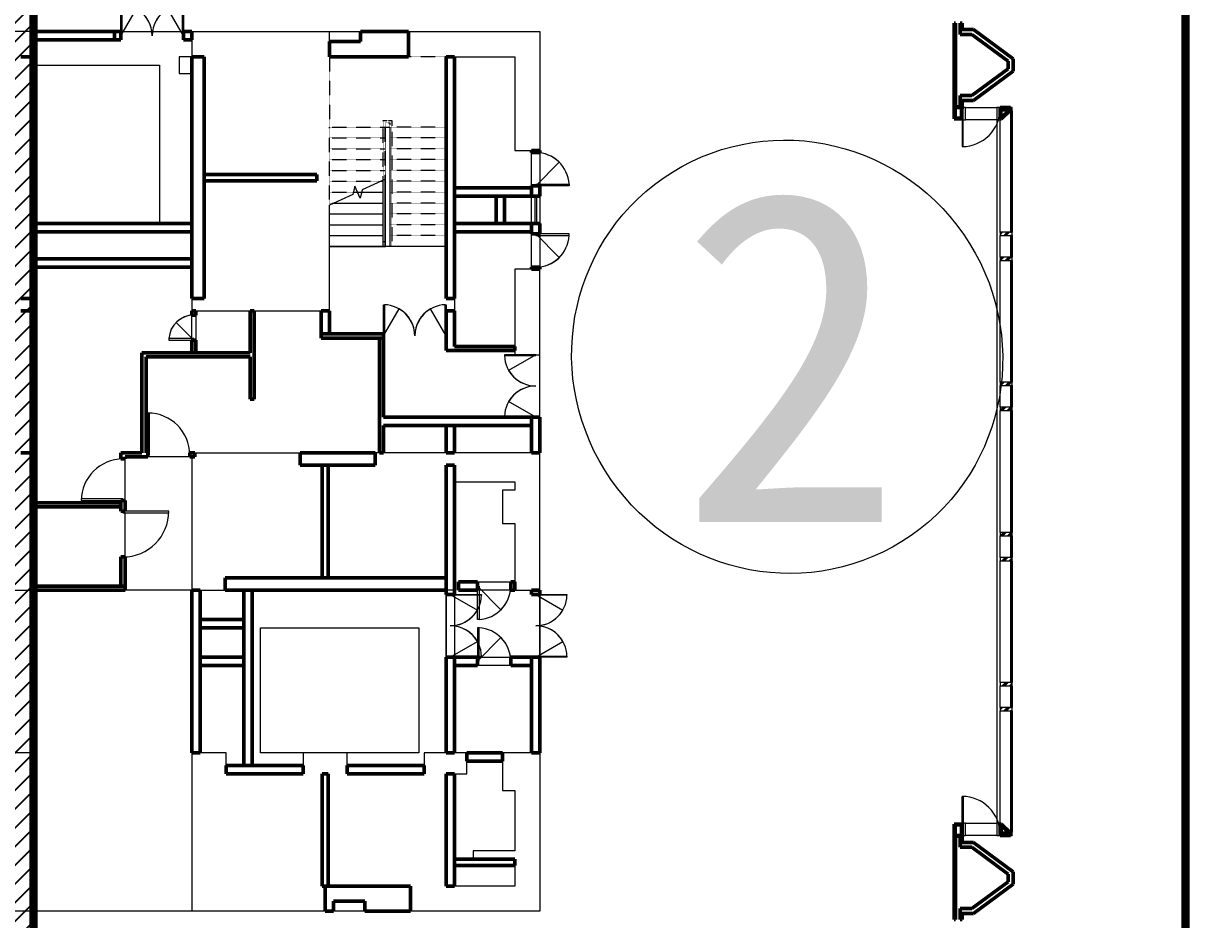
# Model space of a CAD drawing. Header units: millimetres. Extents: x 8533 to 398112, y -117646 to 105276.
# Drawn here: x 33070 to 61045, y -44771 to -23270 of the extents above; entities that cross this region are included whole.
import ezdxf

# ---------------------------------------------------------------- set-up
doc = ezdxf.new("R2010")
doc.units = ezdxf.units.MM
doc.linetypes.add('DASH', pattern=[0.35, 0.25, -0.1])
doc.linetypes.add('架空线', pattern=[3.97, 2.38, -1.59])
for name, color, linetype, lineweight in [('A-DOOR', 31, 'Continuous', 13), ('A-FLOR', 192, 'Continuous', 13), ('A-FLOR-HRAL', 11, 'Continuous', 13), ('A-GENM', 13, 'Continuous', 13), ('A-GLAZ', 151, 'Continuous', 13), ('A-GLAZ-CURT', 52, 'Continuous', 13), ('A-GLAZ-CWMG', 51, 'Continuous', 13), ('A-text', 7, 'Continuous', 13), ('A-WALL', 113, 'Continuous', 13), ('S-STRS', 31, 'Continuous', 13), ('S-STRS-MBND', 31, '架空线', 13)]:
    doc.layers.add(name, color=color, linetype=linetype, lineweight=lineweight)

# ---------------------------------------------------------------- blocks, each defined once
blk = doc.blocks.new('防火门A-双扇1 - 双扇防火门-FM甲1523MW-1598112-10F_ARC_46_000_')
at = {"layer": 'A-GENM'}
for p, q in [((-730, 0), (-750, 0)), ((-750, 0), (-750, -750)), ((-750, 0), (-375, -650)), ((-730, -750), (-730, 0)), ((750, 0), (375, -650)), ((750, 0), (730, 0)), ((730, 0), (730, -750)), ((-750, -750), (-730, -750)), ((730, -750), (750, -750))]:
    blk.add_line(p, q, dxfattribs=at)
for centre, start, end in [((-750, 0), 271.5281, 0), ((-750, 0), 300, 0), ((750, 0), 180, 268.4719), ((750, 0), 180, 240)]:
    blk.add_arc(centre, 750, start, end, dxfattribs=at)
blk = doc.blocks.new('防火门A-单扇1 - 单扇防火门-FM甲0821BXG-1807686-10F_ARC_46_000_')
at = {"layer": 'A-GENM'}
for p, q in [((400, 0), (-166, 566)), ((360, 0), (360, 800)), ((360, 800), (400, 800)), ((400, 800), (400, 100)), ((400, 0), (360, 0))]:
    blk.add_line(p, q, dxfattribs=at)
for start in [92.866, 135]:
    blk.add_arc((400, 0), 800, start, 180, dxfattribs=at)
blk = doc.blocks.new('防火门A-单扇1 - 单扇防火门-FM甲0821BXG-1808280-10F_ARC_46_000_')
at = {"layer": 'A-GENM'}
for p, q in [((400, 0), (-166, -566)), ((400, 0), (360, 0)), ((360, 0), (360, -800)), ((400, -800), (400, -100)), ((360, -800), (400, -800))]:
    blk.add_line(p, q, dxfattribs=at)
for end in [267.134, 225]:
    blk.add_arc((400, 0), 800, 180, end, dxfattribs=at)
blk = doc.blocks.new('防火门A-双扇1 - 双扇防火门-FM甲1522BXG-1903011-10F_ARC_46_000_')
at = {"layer": 'A-GENM'}
for p, q in [((-750, 50), (-750, 750)), ((-750, 750), (-730, 750)), ((-750, 0), (-375, 650)), ((-730, 750), (-730, 0)), ((750, 0), (375, 650)), ((730, 0), (730, 750)), ((730, 750), (750, 750)), ((750, 750), (750, 600)), ((-730, 0), (-750, 0)), ((750, 0), (730, 0))]:
    blk.add_line(p, q, dxfattribs=at)
for centre, start, end in [((-750, 0), 0, 88.4719), ((-750, 0), 0, 60), ((750, 0), 91.5281, 180), ((750, 0), 120, 180)]:
    blk.add_arc(centre, 750, start, end, dxfattribs=at)
blk = doc.blocks.new('大门构件2 - 大门构件-1944663-10F_ARC_46_000_')
at = {"layer": 'A-WALL', "lineweight": 50}
for p, q in [((55430, -23270), (55400, -23270)), ((55400, -23270), (55400, -25270)), ((55430, -25270), (55430, -23270)), ((55590, -23270), (55540, -23270)), ((55540, -23270), (55540, -23535)), ((55590, -23420), (55590, -23270)), ((55860, -23420), (55590, -23420)), ((56810, -24120), (55860, -23420)), ((55540, -23535), (55822, -23535)), ((55822, -23535), (56695, -24178)), ((56695, -24178), (56695, -24362)), ((56810, -24420), (56810, -24120)), ((56695, -24362), (55819, -25005)), ((55859, -25120), (56810, -24420)), ((55819, -25005), (55539, -25005)), ((55539, -25005), (55539, -25270)), ((55589, -25270), (55589, -25120)), ((55589, -25120), (55859, -25120)), ((55400, -25270), (55430, -25270)), ((55539, -25270), (55589, -25270)), ((55430, -42770), (55400, -42770)), ((55400, -42770), (55400, -44770)), ((55430, -44770), (55430, -42770)), ((55590, -42770), (55540, -42770)), ((55540, -42770), (55540, -43035)), ((55590, -42920), (55590, -42770)), ((55540, -43035), (55822, -43035)), ((55860, -42920), (55590, -42920)), ((55822, -43035), (56695, -43678)), ((56810, -43620), (55860, -42920)), ((56810, -43920), (56810, -43620)), ((56695, -43862), (55819, -44505)), ((55859, -44620), (56810, -43920)), ((56695, -43678), (56695, -43862)), ((55819, -44505), (55539, -44505)), ((55539, -44505), (55539, -44770)), ((55589, -44770), (55589, -44620)), ((55589, -44620), (55859, -44620)), ((55400, -44770), (55430, -44770)), ((55539, -44770), (55589, -44770))]:
    blk.add_line(p, q, dxfattribs=at)
blk = doc.blocks.new('防火门A-单扇1 - 单扇防火门-FM甲0822KQ-1950908-10F_ARC_46_000_')
at = {"layer": 'A-GENM'}
for p, q in [((400, 0), (-166, 566)), ((360, 0), (360, 800)), ((360, 800), (400, 800)), ((400, 800), (400, 100)), ((400, 0), (360, 0))]:
    blk.add_line(p, q, dxfattribs=at)
for start in [92.866, 135]:
    blk.add_arc((400, 0), 800, start, 180, dxfattribs=at)
blk = doc.blocks.new('防火门A-单扇1 - 单扇防火门-FM甲0622BXG-1963018-10F_ARC_46_000_')
at = {"layer": 'A-GENM'}
for p, q in [((300, 0), (-124, -424)), ((300, 0), (260, 0)), ((260, 0), (260, -600)), ((300, -600), (300, -50)), ((260, -600), (300, -600))]:
    blk.add_line(p, q, dxfattribs=at)
for end in [266.1774, 225]:
    blk.add_arc((300, 0), 600, 180, end, dxfattribs=at)
blk = doc.blocks.new('四趟百叶窗-角度可变 - BC06a34-1786770-10F_ARC_46_000_')
at = {"layer": 'A-GLAZ', "lineweight": 50}
for p, q in [((-325, 0), (-325, 200)), ((325, 200), (325, 0))]:
    blk.add_line(p, q, dxfattribs=at)
at = {"layer": 'A-GLAZ'}
for p, q in [((-325, 200), (325, 200)), ((-325, 120), (325, 120)), ((-325, 80), (325, 80)), ((325, 0), (-325, 0))]:
    blk.add_line(p, q, dxfattribs=at)
blk = doc.blocks.new('G2 - G26-1945658-10F_ARC_46_000_')
at = {"layer": 'A-WALL', "lineweight": 50}
for p, q in [((55400, -25271), (55400, -25562)), ((55590, -25271), (55400, -25271)), ((55420, -25291), (55570, -25291)), ((55420, -25542), (55420, -25291)), ((55570, -25291), (55570, -25542)), ((55590, -25318), (55590, -25271)), ((56499, -25290), (56499, -25562)), ((56744, -25290), (56499, -25290)), ((56519, -25548), (56519, -25331)), ((56519, -25331), (56724, -25331)), ((56724, -25343), (56519, -25548)), ((56533, -25562), (56744, -25352)), ((56724, -25331), (56724, -25343)), ((56744, -25352), (56744, -25290)), ((55400, -25562), (55590, -25562)), ((55570, -25542), (55420, -25542)), ((56499, -25562), (56533, -25562)), ((55400, -42479), (55400, -42770)), ((55590, -42479), (55400, -42479)), ((55420, -42750), (55420, -42499)), ((55420, -42499), (55570, -42499)), ((55570, -42499), (55570, -42750)), ((56500, -42480), (56500, -42750)), ((56534, -42480), (56500, -42480)), ((56520, -42494), (56725, -42699)), ((56520, -42730), (56520, -42494)), ((56745, -42691), (56534, -42480)), ((55400, -42770), (55590, -42770)), ((55570, -42750), (55420, -42750)), ((55590, -42770), (55590, -42722)), ((56500, -42750), (56745, -42750)), ((56725, -42730), (56520, -42730)), ((56725, -42699), (56725, -42730)), ((56745, -42750), (56745, -42691))]:
    blk.add_line(p, q, dxfattribs=at)
blk = doc.blocks.new('系统嵌板 - 玻璃-1965189-10F_ARC_46_000_')
at = {"layer": 'A-GLAZ-CURT'}
h = blk.add_hatch(dxfattribs=at)
h.set_pattern_fill('FP_11', color=256, style=0, pattern_type=2)
h.set_pattern_definition([(90, (-26825.57, -56762.36), (-100, 6e-15), [])])
h.paths.add_polyline_path([(1455, -13), (1455, 12), (-1455, 12), (-1455, -13), (981, -13)], flags=0)
at = {"layer": 'A-GLAZ-CURT', "lineweight": 18}
for p, q in [((1455, 12), (-1455, 12)), ((-1455, 12), (-1455, -13)), ((1455, -13), (1455, 12)), ((-1455, -13), (1455, -13))]:
    blk.add_line(p, q, dxfattribs=at)
blk = doc.blocks.new('窗嵌板_上悬无框铝窗 - 窗嵌板_上悬无框铝窗-1965196-10F_ARC_46_000_')
at = {"layer": 'A-GLAZ'}
for p, q in [((260, 12.5), (-260, 12.5)), ((-260, 12.5), (-260, -12.5)), ((260, -12.5), (260, 12.5)), ((-260, -12.5), (260, -12.5))]:
    blk.add_line(p, q, dxfattribs=at)
blk = doc.blocks.new('系统嵌板 - 玻璃-1965094-10F_ARC_46_000_')
at = {"layer": 'A-GLAZ-CURT'}
h = blk.add_hatch(dxfattribs=at)
h.set_pattern_fill('FP_12', color=256, style=0, pattern_type=2)
h.set_pattern_definition([(90, (-30420.72, -56762.36), (-100, 6e-15), [])])
h.paths.add_polyline_path([(1460, 12.5), (-1460, 12.5), (-1460, -12.5), (1460, -12.5)], flags=0)
at = {"layer": 'A-GLAZ-CURT', "lineweight": 18}
for p, q in [((1460, 12.5), (-1460, 12.5)), ((-1460, 12.5), (-1460, -12.5)), ((1460, -12.5), (1460, 12.5)), ((-1460, -12.5), (1460, -12.5))]:
    blk.add_line(p, q, dxfattribs=at)
blk = doc.blocks.new('系统嵌板 - 玻璃-V11-10F_ARC_46_000_')
at = {"layer": 'A-GLAZ-CURT'}
h = blk.add_hatch(dxfattribs=at)
h.set_pattern_fill('FP_13', color=256, style=0, pattern_type=2)
h.set_pattern_definition([(90, (-34020.72, -56762.36), (-100, 6e-15), [])])
h.paths.add_polyline_path([(1460, -13), (1460, 12), (-1460, 12), (-1460, -13), (333, -13)], flags=0)
at = {"layer": 'A-GLAZ-CURT', "lineweight": 18}
for p, q in [((1460, 12), (-1460, 12)), ((-1460, 12), (-1460, -13)), ((1460, -13), (1460, 12)), ((-1460, -13), (1460, -13))]:
    blk.add_line(p, q, dxfattribs=at)
blk = doc.blocks.new('系统嵌板 - 玻璃-V12-10F_ARC_46_000_')
at = {"layer": 'A-GLAZ-CURT'}
h = blk.add_hatch(dxfattribs=at)
h.set_pattern_fill('FP_14', color=256, style=0, pattern_type=2)
h.set_pattern_definition([(90, (-37620.72, -56762.36), (-100, 6e-15), [])])
h.paths.add_polyline_path([(1460, 12.5), (-1460, 12.5), (-1460, -12.5), (1460, -12.5)], flags=0)
at = {"layer": 'A-GLAZ-CURT', "lineweight": 18}
for p, q in [((1460, 12.5), (-1460, 12.5)), ((-1460, 12.5), (-1460, -12.5)), ((1460, -12.5), (1460, 12.5)), ((-1460, -12.5), (1460, -12.5))]:
    blk.add_line(p, q, dxfattribs=at)
blk = doc.blocks.new('系统嵌板 - 玻璃-1965191-10F_ARC_46_000_')
at = {"layer": 'A-GLAZ-CURT'}
h = blk.add_hatch(dxfattribs=at)
h.set_pattern_fill('FP_15', color=256, style=0, pattern_type=2)
h.set_pattern_definition([(90, (-41215.7, -56762.36), (-100, 6e-15), [])])
h.paths.add_polyline_path([(1455, -12), (1455, 12), (-1455, 12), (-1455, -12), (1264, -12)], flags=0)
at = {"layer": 'A-GLAZ-CURT', "lineweight": 18}
for p, q in [((1455, 12), (-1455, 12)), ((-1455, 12), (-1455, -12)), ((1455, -12), (1455, 12)), ((-1455, -12), (1455, -12))]:
    blk.add_line(p, q, dxfattribs=at)
blk = doc.blocks.new('矩形竖梃 - 80 x 292-1965099-10F_ARC_46_000_')
at = {"layer": 'A-GLAZ-CWMG'}
h = blk.add_hatch(dxfattribs=at)
h.set_pattern_fill('FP_16', color=256, style=0, pattern_type=2)
h.set_pattern_definition([(315, (25290.43, 56762.36), (88.38835, 88.38835), []), (315, (25290.43, 56731.11), (176.7767, 0), []), (315, (25290.43, 56793.61), (176.7767, 0), [])])
h.paths.add_polyline_path([(-80, 229), (-80, 66), (-53, 39), (-61, 19), (-80, 37), (-80, -28), (0, -28), (0, 264), (-80, 264), (-80, 243)], flags=0)
for p, q in [((0, 264), (-80, 264)), ((-80, 264), (-80, -28)), ((0, -28), (0, 264)), ((-80, -28), (0, -28))]:
    blk.add_line(p, q, dxfattribs=at)
blk = doc.blocks.new('矩形竖梃 - 80 x 292-1965100-10F_ARC_46_000_')
at = {"layer": 'A-GLAZ-CWMG'}
h = blk.add_hatch(dxfattribs=at)
h.set_pattern_fill('FP_17', color=256, style=0, pattern_type=2)
h.set_pattern_definition([(225, (-42750.67, 56762.36), (88.38835, -88.38835), []), (225, (-42750.67, 56731.11), (1e-14, -176.7767), []), (225, (-42750.67, 56793.61), (1e-14, -176.7767), [])])
h.paths.add_polyline_path([(0, 17), (0, -28), (-80, -28), (-80, 37), (-60, 17), (-52, 37), (-80, 66), (-80, 264), (0, 264), (0, 37)], flags=0)
for p, q in [((-80, 264), (0, 264)), ((-80, -28), (-80, 264)), ((0, 264), (0, -28)), ((0, -28), (-80, -28))]:
    blk.add_line(p, q, dxfattribs=at)
blk = doc.blocks.new('矩形竖梃 - 80 x 292-1965131-10F_ARC_46_000_')
at = {"layer": 'A-GLAZ-CWMG'}
for p, q in [((56498, -42671), (56498, -39761)), ((56790, -39761), (56790, -42671))]:
    blk.add_line(p, q, dxfattribs=at)
blk = doc.blocks.new('矩形竖梃 - 80 x 292-1965132-10F_ARC_46_000_')
at = {"layer": 'A-GLAZ-CWMG'}
for p, q in [((56498, -39681), (56498, -39161)), ((56790, -39161), (56790, -39681))]:
    blk.add_line(p, q, dxfattribs=at)
blk = doc.blocks.new('矩形竖梃 - 80 x 292-1965133-10F_ARC_46_000_')
at = {"layer": 'A-GLAZ-CWMG'}
for p, q in [((56498, -39081), (56498, -36161)), ((56790, -36161), (56790, -39081))]:
    blk.add_line(p, q, dxfattribs=at)
blk = doc.blocks.new('矩形竖梃 - 80 x 292-1965161-10F_ARC_46_000_')
at = {"layer": 'A-GLAZ-CWMG'}
for p, q in [((56498, -28281), (56498, -25370)), ((56790, -25370), (56790, -28281))]:
    blk.add_line(p, q, dxfattribs=at)
blk = doc.blocks.new('单嵌板木门 1 - M1023-1949266-10F_ARC_46_000_')
at = {"layer": 'A-DOOR'}
for p, q in [((500, 0), (460, 0)), ((460, 0), (460, -1000)), ((500, -1000), (500, -50)), ((460, -1000), (500, -1000))]:
    blk.add_line(p, q, dxfattribs=at)
at = {"layer": 'A-DOOR', "lineweight": 50}
blk.add_line((500, -50), (500, 0), dxfattribs=at)
at = {"layer": 'A-DOOR'}
blk.add_arc((500, 0), 1000, 180, 270, dxfattribs=at)
blk = doc.blocks.new('单嵌板木门 1 - M1123-1903785-10F_ARC_46_000_')
at = {"layer": 'A-DOOR'}
for p, q in [((550, 0), (510, 0)), ((510, 0), (510, -1100)), ((550, -1100), (550, -50)), ((510, -1100), (550, -1100))]:
    blk.add_line(p, q, dxfattribs=at)
at = {"layer": 'A-DOOR', "lineweight": 50}
blk.add_line((550, -50), (550, 0), dxfattribs=at)
at = {"layer": 'A-DOOR'}
blk.add_arc((550, 0), 1100, 180, 270, dxfattribs=at)
blk = doc.blocks.new('防火门A-双扇1 - 双扇防火门-FM甲1522BXG-1951105-10F_ARC_46_000_')
at = {"layer": 'A-GENM'}
for p, q in [((-750, 100), (-750, 750)), ((-750, 750), (-730, 750)), ((-750, 0), (-375, 650)), ((-730, 750), (-730, 0)), ((750, 0), (375, 650)), ((730, 0), (730, 750)), ((730, 750), (750, 750)), ((750, 750), (750, 100)), ((-730, 0), (-750, 0)), ((750, 0), (730, 0))]:
    blk.add_line(p, q, dxfattribs=at)
for centre, start, end in [((-750, 0), 0, 88.4719), ((-750, 0), 0, 60), ((750, 0), 91.5281, 180), ((750, 0), 120, 180)]:
    blk.add_arc(centre, 750, start, end, dxfattribs=at)
blk = doc.blocks.new('防火门A-单扇1 - 单扇防火门-FM甲0822KQ-1952690-10F_ARC_46_000_')
at = {"layer": 'A-GENM'}
for p, q in [((400, 0), (-166, -566)), ((400, 0), (360, 0)), ((360, 0), (360, -800)), ((400, -800), (400, -100)), ((360, -800), (400, -800))]:
    blk.add_line(p, q, dxfattribs=at)
for end in [267.134, 225]:
    blk.add_arc((400, 0), 800, 180, end, dxfattribs=at)
blk = doc.blocks.new('防火门A-双扇1 - 双扇防火门-FM甲1522BXG-V20-10F_ARC_46_000_')
at = {"layer": 'A-GENM'}
for p, q in [((-750, 100), (-750, 750)), ((-750, 750), (-730, 750)), ((-750, 0), (-375, 650)), ((-730, 750), (-730, 0)), ((750, 0), (375, 650)), ((730, 0), (730, 750)), ((730, 750), (750, 750)), ((750, 750), (750, 650)), ((-730, 0), (-750, 0)), ((750, 0), (730, 0))]:
    blk.add_line(p, q, dxfattribs=at)
for centre, start, end in [((-750, 0), 0, 88.4719), ((-750, 0), 0, 60), ((750, 0), 91.5281, 180), ((750, 0), 120, 180)]:
    blk.add_arc(centre, 750, start, end, dxfattribs=at)
blk = doc.blocks.new('矩形竖梃 - 80 x 292-1965188-10F_ARC_46_000_')
at = {"layer": 'A-GLAZ-CWMG'}
h = blk.add_hatch(dxfattribs=at)
h.set_pattern_fill('FP_20', color=256, style=0, pattern_type=2)
h.set_pattern_definition([(225, (-28320.72, 56762.36), (88.38835, -88.38835), []), (225, (-28320.72, 56731.11), (1e-14, -176.7767), []), (225, (-28320.72, 56793.61), (1e-14, -176.7767), [])])
h.paths.add_polyline_path([(40, -28), (-40, -28), (-40, 264), (40, 264), (40, -12.5)], flags=0)
for p, q in [((-40, 264), (40, 264)), ((-40, -28), (-40, 264)), ((40, 264), (40, 12.5)), ((40, -28), (-40, -28)), ((40, -12.5), (40, -28))]:
    blk.add_line(p, q, dxfattribs=at)
blk = doc.blocks.new('矩形竖梃 - 80 x 292-V21-10F_ARC_46_000_')
at = {"layer": 'A-GLAZ-CWMG'}
h = blk.add_hatch(dxfattribs=at)
h.set_pattern_fill('FP_21', color=256, style=0, pattern_type=2)
h.set_pattern_definition([(225, (-28920.72, 56762.36), (88.38835, -88.38835), []), (225, (-28920.72, 56731.11), (1e-14, -176.7767), []), (225, (-28920.72, 56793.61), (1e-14, -176.7767), [])])
h.paths.add_polyline_path([(40, 12.5), (40, -28), (-40, -28), (-40, 264), (40, 264)], flags=0)
for p, q in [((-40, 264), (40, 264)), ((-40, 12.5), (-40, 264)), ((40, 264), (40, -28)), ((-40, -28), (-40, -12.5)), ((40, -28), (-40, -28))]:
    blk.add_line(p, q, dxfattribs=at)
blk = doc.blocks.new('矩形竖梃 - 80 x 292-V22-10F_ARC_46_000_')
at = {"layer": 'A-GLAZ-CWMG'}
h = blk.add_hatch(dxfattribs=at)
h.set_pattern_fill('FP_22', color=256, style=0, pattern_type=2)
h.set_pattern_definition([(225, (-31920.72, 56762.36), (88.38835, -88.38835), []), (225, (-31920.72, 56731.11), (1e-14, -176.7767), []), (225, (-31920.72, 56793.61), (1e-14, -176.7767), [])])
h.paths.add_polyline_path([(40, -12.5), (40, -28), (-40, -28), (-40, 264), (40, 264), (40, 12.5)], flags=0)
for p, q in [((-40, 264), (40, 264)), ((-40, -28), (-40, 264)), ((40, 264), (40, 12.5)), ((40, -28), (-40, -28)), ((40, -12.5), (40, -28))]:
    blk.add_line(p, q, dxfattribs=at)
blk = doc.blocks.new('矩形竖梃 - 80 x 292-V23-10F_ARC_46_000_')
at = {"layer": 'A-GLAZ-CWMG'}
h = blk.add_hatch(dxfattribs=at)
h.set_pattern_fill('FP_23', color=256, style=0, pattern_type=2)
h.set_pattern_definition([(225, (-32520.72, 56762.36), (88.38835, -88.38835), []), (225, (-32520.72, 56731.11), (1e-14, -176.7767), []), (225, (-32520.72, 56793.61), (1e-14, -176.7767), [])])
h.paths.add_polyline_path([(40, -12.5), (40, -28), (-40, -28), (-40, 264), (40, 264), (40, 12.5)], flags=0)
for p, q in [((-40, 264), (40, 264)), ((-40, 12.5), (-40, 264)), ((40, 264), (40, -28)), ((-40, -28), (-40, -12.5)), ((40, -28), (-40, -28))]:
    blk.add_line(p, q, dxfattribs=at)
blk = doc.blocks.new('矩形竖梃 - 80 x 292-V24-10F_ARC_46_000_')
at = {"layer": 'A-GLAZ-CWMG'}
h = blk.add_hatch(dxfattribs=at)
h.set_pattern_fill('FP_24', color=256, style=0, pattern_type=2)
h.set_pattern_definition([(225, (-35520.72, 56762.36), (88.38835, -88.38835), []), (225, (-35520.72, 56731.11), (1e-14, -176.7767), []), (225, (-35520.72, 56793.61), (1e-14, -176.7767), [])])
h.paths.add_polyline_path([(40, -12.5), (40, -28), (-40, -28), (-40, 264), (40, 264), (40, 12.5)], flags=0)
for p, q in [((-40, 264), (40, 264)), ((-40, -28), (-40, 264)), ((40, 264), (40, 12.5)), ((40, -28), (-40, -28)), ((40, -12.5), (40, -28))]:
    blk.add_line(p, q, dxfattribs=at)
blk = doc.blocks.new('矩形竖梃 - 80 x 292-V25-10F_ARC_46_000_')
at = {"layer": 'A-GLAZ-CWMG'}
h = blk.add_hatch(dxfattribs=at)
h.set_pattern_fill('FP_25', color=256, style=0, pattern_type=2)
h.set_pattern_definition([(225, (-36120.72, 56762.36), (88.38835, -88.38835), []), (225, (-36120.72, 56731.11), (1e-14, -176.7767), []), (225, (-36120.72, 56793.61), (1e-14, -176.7767), [])])
h.paths.add_polyline_path([(40, -12.5), (40, -28), (-40, -28), (-40, 264), (40, 264), (40, 12.5)], flags=0)
for p, q in [((-40, 264), (40, 264)), ((-40, 12.5), (-40, 264)), ((40, 264), (40, -28)), ((-40, -28), (-40, -12.5)), ((40, -28), (-40, -28))]:
    blk.add_line(p, q, dxfattribs=at)
blk = doc.blocks.new('矩形竖梃 - 80 x 292-V26-10F_ARC_46_000_')
at = {"layer": 'A-GLAZ-CWMG'}
h = blk.add_hatch(dxfattribs=at)
h.set_pattern_fill('FP_26', color=256, style=0, pattern_type=2)
h.set_pattern_definition([(225, (-39120.72, 56762.36), (88.38835, -88.38835), []), (225, (-39120.72, 56731.11), (1e-14, -176.7767), []), (225, (-39120.72, 56793.61), (1e-14, -176.7767), [])])
h.paths.add_polyline_path([(40, -12.5), (40, -28), (-40, -28), (-40, 264), (40, 264), (40, 12.5)], flags=0)
for p, q in [((-40, 264), (40, 264)), ((-40, -28), (-40, 264)), ((40, 264), (40, 12.5)), ((40, -28), (-40, -28)), ((40, -12.5), (40, -28))]:
    blk.add_line(p, q, dxfattribs=at)
blk = doc.blocks.new('矩形竖梃 - 80 x 292-V27-10F_ARC_46_000_')
at = {"layer": 'A-GLAZ-CWMG'}
h = blk.add_hatch(dxfattribs=at)
h.set_pattern_fill('FP_27', color=256, style=0, pattern_type=2)
h.set_pattern_definition([(225, (-39720.72, 56762.36), (88.38835, -88.38835), []), (225, (-39720.72, 56731.11), (1e-14, -176.7767), []), (225, (-39720.72, 56793.61), (1e-14, -176.7767), [])])
h.paths.add_polyline_path([(40, -12.5), (40, -28), (-40, -28), (-40, 264), (40, 264), (40, 12.5)], flags=0)
for p, q in [((-40, 264), (40, 264)), ((-40, 12.5), (-40, 264)), ((40, 264), (40, -28)), ((-40, -28), (-40, -12.5)), ((40, -28), (-40, -28))]:
    blk.add_line(p, q, dxfattribs=at)
blk = doc.blocks.new('门嵌板_单开门2 - 门嵌板_单开门2-1985839-10F_ARC_46_000_')
at = {"layer": 'A-DOOR'}
for p, q in [((455, 0), (430, 0)), ((430, -909), (430, 0)), ((455, 0), (455, -909)), ((455, -909), (430, -909))]:
    blk.add_line(p, q, dxfattribs=at)
blk.add_arc((455, 0), 909, 180, 270, dxfattribs=at)
blk = doc.blocks.new('矩形竖梃 - 80 x 292-1985754-10F_ARC_46_000_')
at = {"layer": 'A-GLAZ-CWMG'}
for p, q in [((-80, -28), (-80, 264)), ((-80, 264), (-25, 264)), ((0, -28), (-80, -28))]:
    blk.add_line(p, q, dxfattribs=at)
blk = doc.blocks.new('矩形竖梃 - 80 x 292-V45-10F_ARC_46_000_')
at = {"layer": 'A-GLAZ-CWMG'}
for p, q in [((26480, -53880), (26772, -53880)), ((26480, -54629), (26480, -53880)), ((26772, -53880), (26772, -54629)), ((26772, -54629), (26480, -54629))]:
    blk.add_line(p, q, dxfattribs=at)
blk = doc.blocks.new('矩形竖梃 - 80 x 292-V55-10F_ARC_46_000_')
at = {"layer": 'A-GLAZ-CWMG'}
for p, q in [((0, 264), (-80, 264)), ((-80, 264), (-80, -28)), ((0, 52), (0, 264)), ((-80, -28), (-1, -28))]:
    blk.add_line(p, q, dxfattribs=at)
blk = doc.blocks.new('门嵌板_单开门2 - 门嵌板_单开门2-1986739-10F_ARC_46_000_')
at = {"layer": 'A-DOOR'}
for p, q in [((454, 908), (429, 908)), ((429, 908), (429, 0)), ((454, 0), (454, 908)), ((454, 0), (429, 0))]:
    blk.add_line(p, q, dxfattribs=at)
blk.add_arc((454, 0), 908, 90, 180, dxfattribs=at)
blk = doc.blocks.new('矩形竖梃 - 80 x 292-V43-10F_ARC_46_000_')
at = {"layer": 'A-GLAZ-CWMG'}
for p, q in [((-80, -264), (-80, 28)), ((-80, 28), (0, 28)), ((-25, -264), (-80, -264))]:
    blk.add_line(p, q, dxfattribs=at)
blk = doc.blocks.new('矩形竖梃 - 80 x 292-1986737-10F_ARC_46_000_')
at = {"layer": 'A-GLAZ-CWMG'}
for p, q in [((55670, -25582), (55670, -25290)), ((55670, -25290), (56418, -25290)), ((56418, -25290), (56418, -25582)), ((56418, -25582), (55670, -25582))]:
    blk.add_line(p, q, dxfattribs=at)
blk = doc.blocks.new('矩形竖梃 - 80 x 292-V51-10F_ARC_46_000_')
at = {"layer": 'A-GLAZ-CWMG'}
for p, q in [((0, 28), (-80, 28)), ((-80, 28), (-80, -264)), ((-80, -264), (0, -264)), ((0, -264), (0, -52))]:
    blk.add_line(p, q, dxfattribs=at)
blk = doc.blocks.new('顶部扶栏类型 - 顶部扶栏_内部_-2010100-10F_ARC_46_000_')
at = {"layer": 'A-FLOR-HRAL'}
for p, q in [((41700, -28506), (41750, -28506)), ((41700, -28620), (41700, -28506)), ((41750, -28506), (41750, -28620)), ((41750, -28620), (41700, -28620))]:
    blk.add_line(p, q, dxfattribs=at)
blk = doc.blocks.new('顶部扶栏类型 - 顶部扶栏_内部_-V63-10F_ARC_46_000_')
at = {"layer": 'A-FLOR-HRAL', "linetype": '架空线'}
for p, q in [((41700, -25605), (41785, -25605)), ((41700, -25760), (41700, -25605)), ((41750, -25655), (41785, -25655)), ((41750, -25760), (41750, -25655)), ((41785, -25605), (41910, -25605)), ((41785, -25655), (41860, -25655)), ((41860, -25655), (41860, -25730)), ((41860, -25730), (41860, -28620)), ((41910, -25605), (41910, -25730)), ((41910, -25730), (41910, -28620)), ((41700, -27034), (41700, -25760)), ((41750, -27010), (41750, -25760)), ((41910, -28620), (41860, -28620))]:
    blk.add_line(p, q, dxfattribs=at)
at = {"layer": 'A-FLOR-HRAL'}
for p, q in [((41750, -27010), (41700, -27034)), ((41700, -28620), (41700, -27034)), ((41750, -28620), (41750, -27010)), ((41700, -28620), (41750, -28620))]:
    blk.add_line(p, q, dxfattribs=at)

msp = doc.modelspace()

# ---------------------------------------------------------------- hatches: boundary and pattern name
h = msp.add_hatch()
h.set_pattern_fill('ANSI31', color=1, scale=200)
h.set_pattern_definition([(45, (0, 0), (-224.5064, 224.5064), [])])
h.paths.add_polyline_path([(13654, -13064), (33310, -13064), (33310, -55001), (13654, -55001)])

# ---------------------------------------------------------------- linework, layer by layer
at = {"color": 1, "linetype": 'DASH', "lineweight": 50, "ltscale": 5000, "const_width": 200}
msp.add_lwpolyline([(33310, -59056), (60945, -59056), (60945, -5056), (33310, -5056)], close=True, dxfattribs=at)
msp.add_lwpolyline([(13654, -13064), (33310, -13064), (33310, -55001), (13654, -55001)], close=True)
at = {"layer": 'A-FLOR'}
for p, q in [((33310, -23470), (29260, -23470)), ((35260, -23470), (37110, -23470)), ((37110, -23470), (41160, -23470)), ((42310, -23470), (45460, -23470)), ((45460, -23470), (45460, -29170)), ((55400, -23270), (55400, -25270)), ((33310, -24070), (33310, -23670)), ((37110, -23670), (37110, -24070)), ((33310, -24270), (36334, -24270)), ((36334, -24270), (36334, -28070)), ((37110, -24070), (36810, -24070)), ((36810, -24070), (36810, -24470)), ((43410, -24070), (44860, -24070)), ((44860, -24070), (44860, -26320)), ((36810, -24470), (37110, -24470)), ((55400, -25271), (55400, -25561)), ((56417, -25582), (56417, -42458)), ((44860, -26320), (45260, -26320)), ((45460, -26320), (45460, -29120)), ((40410, -30170), (40410, -28620)), ((43210, -28620), (40410, -28620)), ((45260, -29170), (44860, -29170)), ((44860, -29170), (44860, -31020)), ((45460, -33570), (45460, -29170)), ((33310, -30170), (33310, -29870)), ((37110, -29870), (37110, -30170)), ((43410, -29870), (43410, -31020)), ((37210, -30170), (38510, -30170)), ((38610, -30170), (40210, -30170)), ((44860, -31120), (44860, -31220)), ((44860, -31220), (45460, -31220)), ((33310, -34770), (33310, -33570)), ((35510, -34720), (35510, -33720)), ((37060, -33670), (36060, -33670)), ((37110, -33670), (37110, -36870)), ((37185, -33570), (39710, -33570)), ((41610, -33570), (41510, -33570)), ((43210, -33570), (41710, -33570)), ((45260, -33570), (43410, -33570)), ((45460, -36870), (45460, -33570)), ((43410, -34270), (44860, -34270)), ((44860, -34270), (44860, -34470)), ((44860, -34470), (44560, -34470)), ((44560, -34470), (44560, -35269)), ((33310, -36770), (33310, -34870)), ((35510, -36070), (35510, -35010)), ((44560, -35269), (44860, -35269)), ((44860, -35269), (44860, -36670)), ((32785, -36870), (33310, -36870)), ((37110, -36870), (35510, -36870)), ((37110, -36870), (35510, -36870)), ((37110, -36870), (37110, -44570)), ((37310, -36870), (37910, -36870)), ((43410, -36870), (43210, -36870)), ((43210, -36870), (43210, -38470)), ((44860, -36870), (45260, -36870)), ((45460, -36870), (45460, -44570)), ((45460, -40770), (45460, -36970)), ((38759, -40770), (38759, -37770)), ((38759, -37770), (42559, -37770)), ((42559, -37770), (42559, -40770)), ((33310, -40770), (32785, -40770)), ((33310, -44570), (33310, -40770)), ((37935, -40770), (37310, -40770)), ((37935, -41070), (37935, -40770)), ((42559, -40770), (38759, -40770)), ((40835, -40770), (39785, -40770)), ((39785, -40770), (39785, -41070)), ((40835, -41070), (40835, -40770)), ((43210, -40770), (42685, -40770)), ((42685, -40770), (42685, -41070)), ((43710, -40770), (43410, -40770)), ((45260, -40770), (44560, -40770)), ((43710, -41270), (43710, -40970)), ((44560, -40970), (44560, -41670)), ((43410, -41270), (43710, -41270)), ((44560, -41670), (44860, -41670)), ((44860, -41670), (44860, -43120)), ((55400, -42480), (55400, -42770)), ((55400, -42770), (55400, -44770)), ((44860, -43120), (43860, -43120)), ((43860, -43120), (43860, -43320)), ((44860, -43470), (44860, -43970)), ((44860, -43970), (43410, -43970)), ((45460, -44570), (28060, -44570))]:
    msp.add_line(p, q, dxfattribs=at)
at = {"layer": 'A-text', "color": 1}
msp.add_ellipse((51391, -31269), major_axis=(2753, -4430), ratio=0.987594, dxfattribs=at)
at = {"layer": 'A-WALL', "lineweight": 50}
for p, q in [((35260, -23470), (33310, -23470)), ((33310, -23470), (33310, -23670)), ((35410, -23470), (35260, -23470)), ((35260, -23670), (35260, -23470)), ((35410, -23670), (35410, -23470)), ((37110, -23470), (36910, -23470)), ((36910, -23470), (36910, -23670)), ((37110, -23670), (37110, -23470)), ((42310, -23470), (41160, -23470)), ((41160, -23470), (41160, -23710)), ((42310, -24070), (42310, -23470)), ((33310, -23670), (35260, -23670)), ((35260, -23670), (35410, -23670)), ((36910, -23670), (37110, -23670)), ((41160, -23710), (40410, -23710)), ((40410, -23710), (40410, -24070)), ((33310, -24070), (33010, -24070)), ((33310, -29870), (33310, -24070)), ((37410, -24070), (37110, -24070)), ((37110, -24070), (37110, -29870)), ((37410, -29870), (37410, -24070)), ((40410, -24070), (42310, -24070)), ((43410, -24070), (43210, -24070)), ((43210, -24070), (43210, -29870)), ((43410, -29870), (43410, -24070)), ((45260, -26320), (45260, -26370)), ((45460, -26320), (45260, -26320)), ((45260, -26370), (45460, -26370)), ((45460, -26370), (45460, -26320)), ((40110, -26895), (37410, -26895)), ((37410, -27045), (40110, -27045)), ((40110, -27045), (40110, -26895)), ((45260, -27220), (43410, -27220)), ((45460, -27170), (45260, -27170)), ((45260, -27420), (45260, -27170)), ((45460, -27420), (45460, -27170)), ((43410, -27420), (45260, -27420)), ((44410, -27420), (44410, -28070)), ((44610, -28070), (44610, -27420)), ((37110, -28070), (33310, -28070)), ((45260, -28070), (43410, -28070)), ((45260, -28320), (45260, -28070)), ((45460, -28320), (45460, -28070)), ((33310, -28270), (37110, -28270)), ((43410, -28270), (45260, -28270)), ((45260, -28320), (45460, -28320)), ((37110, -28920), (33310, -28920)), ((33310, -29120), (37110, -29120)), ((45260, -29120), (45260, -29170)), ((45460, -29120), (45260, -29120)), ((45260, -29170), (45460, -29170)), ((45460, -29170), (45460, -29120)), ((33010, -29870), (33310, -29870)), ((37110, -29870), (37410, -29870)), ((43210, -29870), (43410, -29870)), ((33310, -30170), (33010, -30170)), ((33310, -33570), (33310, -30170)), ((37210, -30170), (37110, -30170)), ((37110, -30170), (37110, -30270)), ((37210, -30270), (37210, -30170)), ((38510, -30170), (38510, -31170)), ((38610, -30170), (38510, -30170)), ((38610, -32285), (38610, -30170)), ((40410, -30170), (40210, -30170)), ((40210, -30170), (40210, -30820)), ((40410, -30720), (40410, -30170)), ((43210, -30170), (43210, -31120)), ((43410, -30170), (43210, -30170)), ((43410, -31020), (43410, -30170)), ((37110, -30270), (37210, -30270)), ((41710, -30720), (40210, -30720)), ((41710, -30820), (41710, -30720)), ((37210, -30870), (37110, -30870)), ((37110, -30870), (37110, -31170)), ((37210, -31170), (37210, -30870)), ((40210, -30820), (41710, -30820)), ((41610, -30820), (41610, -33570)), ((41710, -32720), (41710, -30820)), ((44860, -31020), (43410, -31020)), ((44860, -31120), (44860, -31020)), ((38510, -31170), (35913, -31170)), ((35913, -31170), (35913, -33570)), ((36013, -31270), (38510, -31270)), ((36013, -33570), (36013, -31270)), ((38510, -31270), (38510, -32285)), ((43210, -31120), (44860, -31120)), ((38510, -32285), (38610, -32285)), ((45460, -32720), (41710, -32720)), ((45260, -32720), (45260, -33570)), ((45460, -33570), (45460, -32720)), ((41710, -33570), (41710, -32920)), ((41710, -32920), (45260, -32920)), ((43410, -32920), (43210, -32920)), ((43210, -32920), (43210, -33570)), ((43410, -33570), (43410, -32920)), ((33010, -33570), (33310, -33570)), ((35913, -33570), (35410, -33570)), ((35410, -33570), (35410, -33720)), ((35410, -33720), (35510, -33720)), ((35510, -33670), (36060, -33670)), ((35510, -33720), (35510, -33670)), ((36060, -33570), (36013, -33570)), ((36060, -33670), (36060, -33620)), ((37185, -33570), (37060, -33570)), ((37060, -33570), (37060, -33670)), ((37060, -33670), (37185, -33670)), ((37185, -33670), (37185, -33570)), ((41510, -33570), (39710, -33570)), ((39710, -33570), (39710, -33870)), ((41510, -33870), (41510, -33570)), ((41610, -33570), (41710, -33570)), ((43210, -33570), (43410, -33570)), ((45260, -33570), (45460, -33570)), ((39710, -33870), (41510, -33870)), ((40235, -33870), (40235, -36570)), ((40385, -36570), (40385, -33870)), ((43210, -33870), (43210, -36970)), ((43410, -33870), (43210, -33870)), ((43410, -36970), (43410, -33870)), ((35410, -34770), (33310, -34770)), ((33310, -34770), (33310, -34870)), ((33310, -34870), (35410, -34870)), ((35410, -34720), (35410, -34970)), ((35510, -34720), (35460, -34720)), ((35510, -34970), (35510, -34720)), ((35410, -34970), (35460, -34970)), ((35410, -36070), (35410, -36770)), ((35510, -36070), (35410, -36070)), ((35510, -36870), (35510, -36070)), ((43210, -36570), (37910, -36570)), ((37910, -36570), (37910, -36870)), ((33310, -36770), (33310, -36870)), ((33310, -36770), (35510, -36770)), ((33310, -36870), (35510, -36870)), ((37110, -36870), (37110, -40770)), ((37310, -36870), (37110, -36870)), ((37310, -40770), (37310, -36870)), ((37910, -36870), (43210, -36870)), ((38360, -36870), (38360, -41070)), ((38560, -41070), (38560, -36870)), ((43960, -36670), (43510, -36670)), ((43510, -36670), (43510, -36870)), ((43510, -36870), (43960, -36870)), ((43960, -36870), (43960, -36670)), ((44860, -36670), (44760, -36670)), ((44760, -36670), (44760, -36870)), ((44760, -36870), (44860, -36870)), ((44860, -36870), (44860, -36670)), ((45260, -36870), (45260, -36970)), ((45460, -36870), (45260, -36870)), ((45460, -36970), (45460, -36870)), ((43210, -36970), (43410, -36970)), ((45260, -36970), (45460, -36970)), ((38360, -37570), (37310, -37570)), ((37310, -37770), (38360, -37770)), ((38360, -38470), (37310, -38470)), ((43210, -38470), (43210, -40770)), ((43410, -38470), (43210, -38470)), ((43960, -38470), (43410, -38470)), ((43410, -40770), (43410, -38470)), ((43960, -38670), (43960, -38470)), ((44760, -38470), (44760, -38670)), ((45260, -38470), (44760, -38470)), ((45260, -38470), (45260, -40770)), ((45460, -38470), (45260, -38470)), ((45460, -40770), (45460, -38470)), ((37310, -38670), (38360, -38670)), ((43410, -38670), (43960, -38670)), ((44760, -38670), (45260, -38670)), ((37110, -40770), (37310, -40770)), ((43210, -40770), (43410, -40770)), ((44560, -40770), (43710, -40770)), ((43710, -40770), (43710, -40970)), ((44560, -40970), (44560, -40770)), ((45260, -40770), (45460, -40770)), ((39785, -41070), (37935, -41070)), ((37935, -41070), (37935, -41270)), ((39785, -41270), (39785, -41070)), ((42685, -41070), (40835, -41070)), ((40835, -41070), (40835, -41270)), ((42685, -41270), (42685, -41070)), ((43710, -40970), (44560, -40970)), ((37935, -41270), (39785, -41270)), ((40385, -41270), (40235, -41270)), ((40235, -41270), (40235, -43970)), ((40385, -43970), (40385, -41270)), ((40835, -41270), (42685, -41270)), ((43210, -41270), (43210, -43970)), ((43410, -41270), (43210, -41270)), ((43410, -43970), (43410, -41270)), ((44860, -43320), (43410, -43320)), ((44860, -43470), (44860, -43320)), ((43410, -43470), (44860, -43470)), ((42360, -43970), (40235, -43970)), ((40310, -43970), (40310, -44570)), ((42360, -44570), (42360, -43970)), ((43210, -43970), (43410, -43970)), ((40510, -44570), (40510, -44330)), ((40510, -44330), (41260, -44330)), ((41260, -44330), (41260, -44570)), ((40310, -44570), (40510, -44570)), ((41260, -44570), (42360, -44570))]:
    msp.add_line(p, q, dxfattribs=at)
at = {"layer": 'A-WALL'}
for p, q in [((40410, -23710), (40410, -23470)), ((45260, -27170), (45260, -26370)), ((45260, -29120), (45260, -28320)), ((37110, -30870), (37110, -30270)), ((37210, -30270), (37210, -30870)), ((43960, -36670), (44760, -36670)), ((44760, -36870), (43960, -36870)), ((43210, -38470), (43210, -36970)), ((43410, -36970), (43410, -38470)), ((43960, -38470), (44760, -38470)), ((44760, -38670), (43960, -38670)), ((41260, -44570), (40510, -44570))]:
    msp.add_line(p, q, dxfattribs=at)
at = {"layer": 'S-STRS', "linetype": '架空线'}
for p, q in [((41642, -27060), (41700, -27060)), ((41750, -27060), (41760, -27060)), ((40984, -27320), (41085, -27320)), ((41185, -27320), (41700, -27320)), ((41750, -27320), (41760, -27320)), ((40527, -27580), (41700, -27580)), ((41750, -27580), (41760, -27580)), ((40410, -27840), (41700, -27840)), ((41750, -27840), (41760, -27840)), ((40410, -28100), (41700, -28100)), ((41750, -28100), (41760, -28100)), ((40410, -28360), (41700, -28360)), ((41750, -28360), (41760, -28360)), ((40410, -28620), (41700, -28620)), ((41750, -28620), (41760, -28620))]:
    msp.add_line(p, q, dxfattribs=at)
at = {"layer": 'S-STRS'}
for p, q in [((41642, -27060), (41700, -27060)), ((41750, -27060), (41760, -27060)), ((41760, -27060), (41760, -27006)), ((41760, -27320), (41760, -27060)), ((40984, -27320), (41085, -27320)), ((41185, -27320), (41700, -27320)), ((41750, -27320), (41760, -27320)), ((41760, -27580), (41760, -27320)), ((40410, -27840), (40410, -27635)), ((40527, -27580), (41700, -27580)), ((41750, -27580), (41760, -27580)), ((41760, -27840), (41760, -27580)), ((40410, -28100), (40410, -27840)), ((40410, -27840), (41700, -27840)), ((41750, -27840), (41760, -27840)), ((41760, -28100), (41760, -27840)), ((40410, -28360), (40410, -28100)), ((40410, -28100), (41700, -28100)), ((41750, -28100), (41760, -28100)), ((41760, -28360), (41760, -28100)), ((40410, -28620), (40410, -28360)), ((40410, -28360), (41700, -28360)), ((41750, -28360), (41760, -28360)), ((41760, -28620), (41760, -28360)), ((40410, -28620), (41700, -28620)), ((41750, -28620), (41760, -28620))]:
    msp.add_line(p, q, dxfattribs=at)
at = {"layer": 'S-STRS-MBND'}
for p, q in [((40410, -24070), (40410, -25760)), ((43210, -24070), (40410, -24070)), ((43210, -25760), (43210, -24070)), ((40410, -25760), (41760, -25760)), ((40410, -27635), (40410, -25760)), ((40410, -25760), (41760, -25760)), ((41760, -25760), (41860, -25760)), ((41760, -27006), (41760, -25760)), ((43210, -25760), (41860, -25760)), ((41860, -25760), (41860, -28620)), ((43210, -25760), (41860, -25760)), ((43210, -25760), (43210, -28620)), ((40410, -26020), (41760, -26020)), ((40410, -26020), (41760, -26020)), ((40410, -26280), (41760, -26280)), ((40410, -26280), (41760, -26280)), ((43210, -26020), (41860, -26020)), ((43210, -26020), (41860, -26020)), ((43210, -26280), (41860, -26280)), ((43210, -26280), (41860, -26280)), ((40410, -26540), (41760, -26540)), ((40410, -26540), (41760, -26540)), ((43210, -26540), (41860, -26540)), ((43210, -26540), (41860, -26540)), ((40410, -26800), (41760, -26800)), ((40410, -26800), (41760, -26800)), ((43210, -26800), (41860, -26800)), ((43210, -26800), (41860, -26800)), ((40410, -27060), (41642, -27060)), ((40410, -27060), (41642, -27060)), ((43210, -27060), (41860, -27060)), ((43210, -27060), (41860, -27060)), ((40410, -27320), (40984, -27320)), ((40410, -27320), (40984, -27320)), ((41085, -27320), (41185, -27320)), ((41085, -27320), (41185, -27320)), ((43210, -27320), (41860, -27320)), ((43210, -27320), (41860, -27320)), ((40410, -27580), (40527, -27580)), ((40410, -27580), (40527, -27580)), ((43210, -27580), (41860, -27580)), ((43210, -27580), (41860, -27580)), ((43210, -27840), (41860, -27840)), ((43210, -27840), (41860, -27840)), ((43210, -28100), (41860, -28100)), ((43210, -28100), (41860, -28100)), ((43210, -28360), (41860, -28360)), ((43210, -28360), (41860, -28360)), ((43210, -28620), (41860, -28620))]:
    msp.add_line(p, q, dxfattribs=at)
at = {"layer": 'S-STRS-MBND', "linetype": 'Continuous'}
for p, q in [((41760, -27006), (41198, -27268)), ((40972, -27373), (40410, -27635)), ((41019, -27179), (40972, -27373)), ((41151, -27462), (41019, -27179)), ((41198, -27268), (41151, -27462))]:
    msp.add_line(p, q, dxfattribs=at)

# ---------------------------------------------------------------- block references
at = {"layer": 'A-DOOR'}
for name, p in [('防火门A-双扇1 - 双扇防火门-FM甲1522BXG-1951105-10F_ARC_46_000_', (36160, -23570)), ('防火门A-双扇1 - 双扇防火门-FM甲1522BXG-1903011-10F_ARC_46_000_', (42460, -30770))]:
    msp.add_blockref(name, p, dxfattribs=at)
for name, p, rotation in [('门嵌板_单开门2 - 门嵌板_单开门2-1986739-10F_ARC_46_000_', (56044, -25318), 180), ('防火门A-单扇1 - 单扇防火门-FM甲0821BXG-1807686-10F_ARC_46_000_', (45360, -26770), 269.9999999999998), ('防火门A-单扇1 - 单扇防火门-FM甲0821BXG-1808280-10F_ARC_46_000_', (45360, -28720), 89.99999999999984), ('防火门A-单扇1 - 单扇防火门-FM甲0622BXG-1963018-10F_ARC_46_000_', (37160, -30570), 269.9999999999998), ('防火门A-双扇1 - 双扇防火门-FM甲1523MW-1598112-10F_ARC_46_000_', (45360, -31970), 270), ('单嵌板木门 1 - M1023-1949266-10F_ARC_46_000_', (36560, -33620), 180), ('单嵌板木门 1 - M1023-1949266-10F_ARC_46_000_', (35460, -34220), 269.9999999999999), ('单嵌板木门 1 - M1123-1903785-10F_ARC_46_000_', (35460, -35520), 89.99999999999993), ('防火门A-单扇1 - 单扇防火门-FM甲0822KQ-1950908-10F_ARC_46_000_', (44360, -36770), 180), ('防火门A-双扇1 - 双扇防火门-FM甲1522BXG-V20-10F_ARC_46_000_', (43310, -37720), 270.0000000000085), ('防火门A-双扇1 - 双扇防火门-FM甲1522BXG-1951105-10F_ARC_46_000_', (45360, -37720), 269.9999999999999), ('防火门A-单扇1 - 单扇防火门-FM甲0822KQ-1952690-10F_ARC_46_000_', (44360, -38570), 180), ('门嵌板_单开门2 - 门嵌板_单开门2-1985839-10F_ARC_46_000_', (56044, -42722), 180)]:
    msp.add_blockref(name, p, dxfattribs=dict(at, rotation=rotation))
at = {"layer": 'A-FLOR-HRAL'}
for name in ['顶部扶栏类型 - 顶部扶栏_内部_-V63-10F_ARC_46_000_', '顶部扶栏类型 - 顶部扶栏_内部_-2010100-10F_ARC_46_000_']:
    msp.add_blockref(name, (0, 0), dxfattribs=at)
at = {"layer": 'A-GLAZ'}
for name, p, rotation in [('四趟百叶窗-角度可变 - BC06a34-1786770-10F_ARC_46_000_', (45260, -27745), 269.9999999999998), ('窗嵌板_上悬无框铝窗 - 窗嵌板_上悬无框铝窗-1965196-10F_ARC_46_000_', (56762, -28621), 90.00000000000031), ('窗嵌板_上悬无框铝窗 - 窗嵌板_上悬无框铝窗-1965196-10F_ARC_46_000_', (56762, -32221), 90.00000000000031), ('窗嵌板_上悬无框铝窗 - 窗嵌板_上悬无框铝窗-1965196-10F_ARC_46_000_', (56762, -35821), 90.00000000000031), ('窗嵌板_上悬无框铝窗 - 窗嵌板_上悬无框铝窗-1965196-10F_ARC_46_000_', (56762, -39421), 90.00000000000031)]:
    msp.add_blockref(name, p, dxfattribs=dict(at, rotation=rotation))
at = {"layer": 'A-GLAZ-CURT', "rotation": 270.0000000000003}
for name, p in [('系统嵌板 - 玻璃-1965189-10F_ARC_46_000_', (56762, -26826)), ('系统嵌板 - 玻璃-1965094-10F_ARC_46_000_', (56762, -30421)), ('系统嵌板 - 玻璃-V11-10F_ARC_46_000_', (56762, -34021)), ('系统嵌板 - 玻璃-V12-10F_ARC_46_000_', (56762, -37621)), ('系统嵌板 - 玻璃-1965191-10F_ARC_46_000_', (56762, -41216))]:
    msp.add_blockref(name, p, dxfattribs=at)
at = {"layer": 'A-GLAZ-CWMG', "extrusion": (0, 0, -1)}
for name, p in [('矩形竖梃 - 80 x 292-V43-10F_ARC_46_000_', (-55590, -25318)), ('矩形竖梃 - 80 x 292-1985754-10F_ARC_46_000_', (-55590, -42722))]:
    msp.add_blockref(name, p, dxfattribs=at)
at = {"layer": 'A-GLAZ-CWMG'}
for name, p in [('矩形竖梃 - 80 x 292-1986737-10F_ARC_46_000_', (0, 0)), ('矩形竖梃 - 80 x 292-V51-10F_ARC_46_000_', (56498, -25318)), ('矩形竖梃 - 80 x 292-1965161-10F_ARC_46_000_', (0, 0)), ('矩形竖梃 - 80 x 292-1965132-10F_ARC_46_000_', (0, 10800)), ('矩形竖梃 - 80 x 292-1965133-10F_ARC_46_000_', (0, 7200)), ('矩形竖梃 - 80 x 292-1965132-10F_ARC_46_000_', (0, 7200)), ('矩形竖梃 - 80 x 292-1965133-10F_ARC_46_000_', (0, 3600)), ('矩形竖梃 - 80 x 292-1965132-10F_ARC_46_000_', (0, 3600)), ('矩形竖梃 - 80 x 292-1965133-10F_ARC_46_000_', (0, 0)), ('矩形竖梃 - 80 x 292-1965132-10F_ARC_46_000_', (0, 0)), ('矩形竖梃 - 80 x 292-1965131-10F_ARC_46_000_', (0, 0)), ('矩形竖梃 - 80 x 292-V55-10F_ARC_46_000_', (56499, -42722))]:
    msp.add_blockref(name, p, dxfattribs=at)
for name, p, rotation in [('矩形竖梃 - 80 x 292-1965099-10F_ARC_46_000_', (56762, -25290), 90.00000000000031), ('矩形竖梃 - 80 x 292-V45-10F_ARC_46_000_', (1789, -69230), 89.99999998129191)]:
    msp.add_blockref(name, p, dxfattribs=dict(at, rotation=rotation))
at = {"layer": 'A-GLAZ-CWMG', "extrusion": (0, 0, -1), "rotation": 269.9999999999997}
for name, p in [('矩形竖梃 - 80 x 292-1965188-10F_ARC_46_000_', (-56762, -28321)), ('矩形竖梃 - 80 x 292-V21-10F_ARC_46_000_', (-56762, -28921)), ('矩形竖梃 - 80 x 292-V22-10F_ARC_46_000_', (-56762, -31921)), ('矩形竖梃 - 80 x 292-V23-10F_ARC_46_000_', (-56762, -32521)), ('矩形竖梃 - 80 x 292-V24-10F_ARC_46_000_', (-56762, -35521)), ('矩形竖梃 - 80 x 292-V25-10F_ARC_46_000_', (-56762, -36121)), ('矩形竖梃 - 80 x 292-V26-10F_ARC_46_000_', (-56762, -39121)), ('矩形竖梃 - 80 x 292-V27-10F_ARC_46_000_', (-56762, -39721)), ('矩形竖梃 - 80 x 292-1965100-10F_ARC_46_000_', (-56762, -42751))]:
    msp.add_blockref(name, p, dxfattribs=at)
at = {"layer": 'A-WALL'}
for name in ['大门构件2 - 大门构件-1944663-10F_ARC_46_000_', 'G2 - G26-1945658-10F_ARC_46_000_']:
    msp.add_blockref(name, (0, 0), dxfattribs=at)

# ---------------------------------------------------------------- texts
at = {"layer": 'A-text', "color": 1}
msp.add_text('2', height=7933, dxfattribs=at).set_placement((48778, -35230))

doc.saveas('drawing.dxf')
